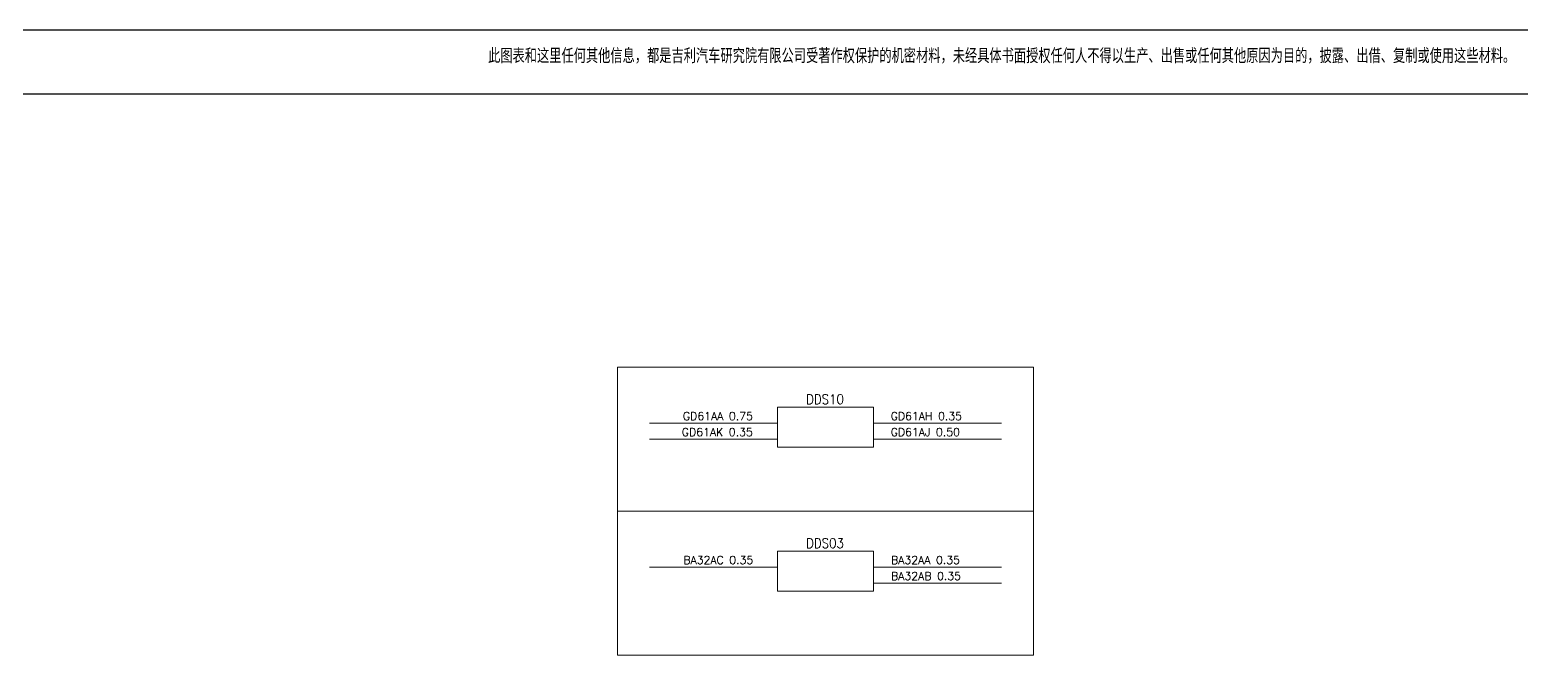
# Model space of a CAD drawing. Header units: inches. Extents: x 47316 to 59086, y 3141 to 11743.
# Drawn here: x 48195.1 to 48660.9, y 8070.8 to 8266.3 of the extents above; entities that cross this region are included whole.
import ezdxf

# ---------------------------------------------------------------- set-up
doc = ezdxf.new("R2010")
doc.units = ezdxf.units.IN
doc.header["$MEASUREMENT"] = 0
doc.styles.add('MtX_SimSun', font='')
doc.styles.get("Standard").update_dxf_attribs({"font": ''})
doc.styles.get('MtX_SimSun').set_extended_font_data('SimSun')
doc.styles.get('Standard').set_extended_font_data('SimSun')

msp = doc.modelspace()

# ---------------------------------------------------------------- linework, layer by layer
at = {"color": 0, "lineweight": -3}
for p, q in [((47336.34, 8266.33), (49674.34, 8266.33)), ((48265.34, 8266.33), (48485.34, 8266.33)), ((47316.34, 8246.33), (49694.34, 8246.33))]:
    msp.add_line(p, q, dxfattribs=at)
at = {"color": 7, "linetype": 'Continuous', "lineweight": 15}
for p, q in [((48388.63, 8143.32), (48428.63, 8143.32)), ((48458.63, 8143.32), (48498.63, 8143.32)), ((48388.63, 8138.32), (48428.63, 8138.32)), ((48458.63, 8138.32), (48498.63, 8138.32)), ((48388.63, 8098.32), (48428.63, 8098.32)), ((48458.63, 8098.32), (48498.63, 8098.32)), ((48458.63, 8093.32), (48498.63, 8093.32))]:
    msp.add_line(p, q, dxfattribs=at)
for points in [[(48378.63, 8160.82), (48378.63, 8115.82), (48508.63, 8115.82), (48508.63, 8160.82)], [(48378.63, 8160.82), (48378.63, 8115.82), (48508.63, 8115.82), (48508.63, 8160.82)], [(48428.63, 8148.32), (48428.63, 8135.82), (48458.63, 8135.82), (48458.63, 8148.32)], [(48378.63, 8115.82), (48378.63, 8070.82), (48508.63, 8070.82), (48508.63, 8115.82)], [(48428.63, 8103.32), (48428.63, 8090.82), (48458.63, 8090.82), (48458.63, 8103.32)]]:
    msp.add_lwpolyline(points, close=True, dxfattribs=at)

# ---------------------------------------------------------------- texts
at = {"color": 0, "lineweight": -3, "style": 'MtX_SimSun', "width": 0.7}
msp.add_text('此图表和这里任何其他信息，都是吉利汽车研究院有限公司受著作权保护的机密材料，未经具体书面授权任何人不得以生产、出售或任何其他原因为目的，披露、出借、复制或使用这些材料。', height=4, dxfattribs=at).set_placement((48338.25, 8256.33))
at = {"color": 7, "linetype": 'Continuous', "lineweight": 15, "attachment_point": 1}
for s, insert, char_height, width in [('\\Fromans.shx;\\W0.9000000000;\\T1.0000000000;\\o\\lDDS10', (48437.58, 8152.32), 3, 13.1143), ('\\Fromans.shx;\\W1.0000000000;\\T1.0000000000;\\o\\lGD61AA 0.75 ', (48399.1, 8146.82), 2.5, 27.381), ('\\Fromans.shx;\\W1.0000000000;\\T1.0000000000;\\o\\lGD61AH 0.35 ', (48463.98, 8146.82), 2.5, 27.8571), ('\\Fromans.shx;\\W1.0000000000;\\T1.0000000000;\\o\\lGD61AK 0.35 ', (48398.75, 8141.82), 2.5, 27.7381), ('\\Fromans.shx;\\W1.0000000000;\\T1.0000000000;\\o\\lGD61AJ 0.50 ', (48463.98, 8141.82), 2.5, 27.1429), ('\\Fromans.shx;\\W0.9000000000;\\T1.0000000000;\\o\\lDDS03', (48437.58, 8107.32), 3, 13.1143), ('\\Fromans.shx;\\W1.0000000000;\\T1.0000000000;\\o\\lBA32AC 0.35 ', (48399.22, 8101.82), 2.5, 27.381), ('\\Fromans.shx;\\W1.0000000000;\\T1.0000000000;\\o\\lBA32AA 0.35 ', (48464.1, 8101.82), 2.5, 27.0238), ('\\Fromans.shx;\\W1.0000000000;\\T1.0000000000;\\o\\lBA32AB 0.35 ', (48464.1, 8096.82), 2.5, 27.381)]:
    msp.add_mtext(s, dxfattribs=dict(at, insert=insert, char_height=char_height, width=width))

doc.saveas('drawing.dxf')
